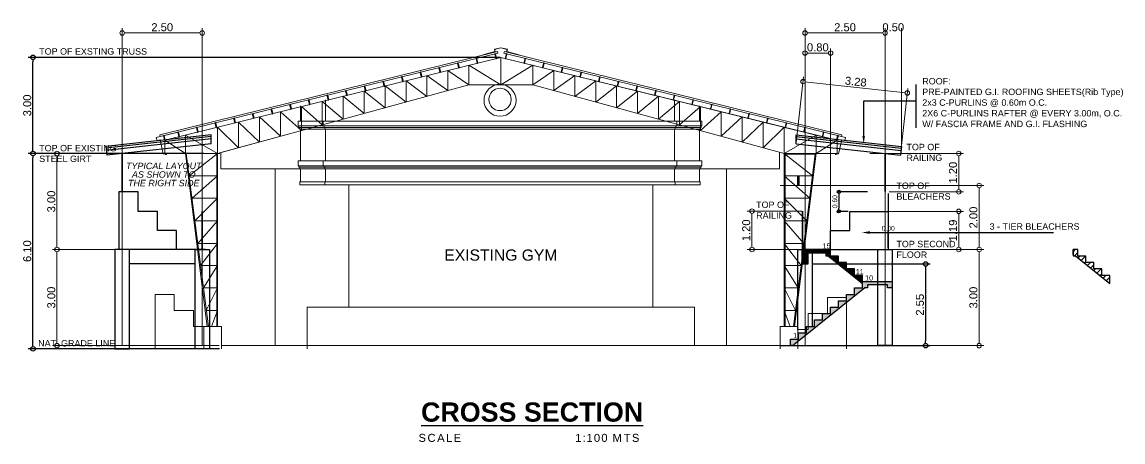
# Model space of a CAD drawing. Header units: inches. Extents: x -1369 to 1198, y -366 to 1398.
# Drawn here: x -614.21 to -579.82, y -108.96 to -95.85 of the extents above; entities that cross this region are included whole.
import ezdxf
from ezdxf import colors
from ezdxf.entities.mleader import LeaderData, LeaderLine
from ezdxf.math import Vec2, Vec3

# ---------------------------------------------------------------- set-up
doc = ezdxf.new("R2010")
doc.units = ezdxf.units.IN
doc.header["$MEASUREMENT"] = 0
doc.layers.add('BLK_BDY', color=11, linetype='Continuous', lineweight=13)
doc.layers.add('dim.', color=10, linetype='Continuous', lineweight=15)
for name, color, linetype in [('BUILDING', 40, 'Continuous'), ('dim', 8, 'Continuous'), ('FLOOR-pattern', 7, 'Continuous'), ('S-DIM', 7, 'Continuous')]:
    doc.layers.add(name, color=color, linetype=linetype)
doc.styles.get("Standard").update_dxf_attribs({"font": 'arial.ttf'})
doc.dimstyles.new('60', dxfattribs={"dimtxt": 0.15, "dimasz": 0.1, "dimexe": 0.05, "dimexo": 0.05, "dimgap": 0.05, "dimtad": 1, "dimzin": 0, "dimdsep": 46, "dimtxsty": 'Standard', "dimblk": 'DOTBLANK', "dimcen": 0.5, "dimclrd": 256, "dimclre": 256, "dimclrt": 7, "dimaunit": 1, "dimadec": 5, "dimazin": 0, "dimtfac": 1, "dimtix": 1, "dimtofl": 0, "dimtmove": 0, "dimatfit": 3, "dimfxl": 0.6, "dimtolj": 1, "dimtzin": 0, "dimarcsym": 0})
doc.dimstyles.get("Standard").update_dxf_attribs({"dimtxt": 0.25, "dimasz": 0.14, "dimexe": 0.145, "dimexo": 0.025, "dimgap": 0.05, "dimtad": 1, "dimzin": 0, "dimdsep": 46, "dimtxsty": 'Standard', "dimblk": 'DOTBLANK', "dimcen": 0.09, "dimclrd": 256, "dimclre": 256, "dimaunit": 1, "dimadec": 5, "dimazin": 0, "dimtfac": 1, "dimtix": 1, "dimtofl": 0, "dimtmove": 0, "dimatfit": 3, "dimfxl": 0, "dimtolj": 1, "dimtzin": 0, "dimlwd": -1, "dimlwe": -1, "dimarcsym": 0})

# ---------------------------------------------------------------- blocks, each defined once
blk = doc.blocks.new('_DotBlank')
at = {"color": 0, "linetype": 'ByBlock', "lineweight": -2}
blk.add_line((-0.5, 0), (-1, 0), dxfattribs=at)
blk.add_circle((0, 0), 0.5, dxfattribs=at)
blk = doc.blocks.new('*D1021')
at = {"layer": 'Defpoints', "color": 0, "transparency": 16777216}
for p in [(-613.864, -99.952), (-608.498, -99.952), (-608.009, -106.052)]:
    blk.add_point(p, dxfattribs=at)
at = {"layer": 'dim', "transparency": 16777216}
for p, q in [((-608.523, -99.952), (-614.009, -99.952)), ((-613.864, -105.912), (-613.864, -100.092)), ((-608.034, -106.052), (-614.009, -106.052))]:
    blk.add_line(p, q, dxfattribs=at)
at = {"layer": 'dim', "transparency": 16777216, "xscale": 0.14, "yscale": 0.14, "zscale": 0.14}
for p, rotation in [((-613.864, -99.952), 90), ((-613.864, -106.052), 270)]:
    blk.add_blockref('_DotBlank', p, dxfattribs=dict(at, rotation=rotation))
at = {"layer": 'dim', "color": 0, "transparency": 16777216, "insert": (-614.042, -103.002), "char_height": 0.25, "attachment_point": 5, "rotation": 90}
blk.add_mtext('\\A1;6.10', dxfattribs=at)
blk = doc.blocks.new('*D1022')
at = {"layer": 'Defpoints', "color": 0, "transparency": 16777216}
for p in [(-613.864, -96.952), (-599.248, -96.952), (-609.748, -99.952)]:
    blk.add_point(p, dxfattribs=at)
at = {"layer": 'dim', "transparency": 16777216}
for p, q in [((-599.273, -96.952), (-614.009, -96.952)), ((-613.864, -99.812), (-613.864, -97.092)), ((-609.773, -99.952), (-614.009, -99.952))]:
    blk.add_line(p, q, dxfattribs=at)
at = {"layer": 'dim', "transparency": 16777216, "xscale": 0.14, "yscale": 0.14, "zscale": 0.14}
for p, rotation in [((-613.864, -96.952), 90), ((-613.864, -99.952), 270)]:
    blk.add_blockref('_DotBlank', p, dxfattribs=dict(at, rotation=rotation))
at = {"layer": 'dim', "color": 0, "transparency": 16777216, "insert": (-614.042, -98.452), "char_height": 0.25, "attachment_point": 5, "rotation": 90}
blk.add_mtext('\\A1;3.00', dxfattribs=at)
blk = doc.blocks.new('*D1023')
at = {"layer": 'Defpoints', "color": 0, "transparency": 16777216}
for p in [(-587.523, -102.952), (-584.31, -102.952), (-590.523, -105.952)]:
    blk.add_point(p, dxfattribs=at)
at = {"layer": 'dim.', "transparency": 16777216}
for p, q in [((-587.498, -102.952), (-584.165, -102.952)), ((-584.31, -105.812), (-584.31, -103.092)), ((-590.498, -105.952), (-584.165, -105.952))]:
    blk.add_line(p, q, dxfattribs=at)
at = {"layer": 'dim.', "transparency": 16777216, "xscale": 0.14, "yscale": 0.14, "zscale": 0.14}
for p, rotation in [((-584.31, -102.952), 90), ((-584.31, -105.952), 270)]:
    blk.add_blockref('_DotBlank', p, dxfattribs=dict(at, rotation=rotation))
at = {"layer": 'dim.', "color": 0, "transparency": 16777216, "insert": (-584.488, -104.452), "char_height": 0.25, "attachment_point": 5, "rotation": 90}
blk.add_mtext('\\A1;3.00', dxfattribs=at)
blk = doc.blocks.new('*D1024')
at = {"layer": 'Defpoints', "color": 0, "transparency": 16777216}
for p in [(-590.55, -100.951), (-584.31, -100.951), (-587.523, -102.952)]:
    blk.add_point(p, dxfattribs=at)
at = {"layer": 'dim.', "transparency": 16777216}
for p, q in [((-590.525, -100.951), (-584.165, -100.951)), ((-584.31, -102.812), (-584.31, -101.091)), ((-587.498, -102.952), (-584.165, -102.952))]:
    blk.add_line(p, q, dxfattribs=at)
at = {"layer": 'dim.', "transparency": 16777216, "xscale": 0.14, "yscale": 0.14, "zscale": 0.14}
for p, rotation in [((-584.31, -100.951), 90), ((-584.31, -102.952), 270)]:
    blk.add_blockref('_DotBlank', p, dxfattribs=dict(at, rotation=rotation))
at = {"layer": 'dim.', "color": 0, "transparency": 16777216, "insert": (-584.488, -101.952), "char_height": 0.25, "attachment_point": 5, "rotation": 90}
blk.add_mtext('\\A1;2.00', dxfattribs=at)
blk = doc.blocks.new('*D1025')
at = {"layer": 'Defpoints', "color": 0, "transparency": 16777216}
for p in [(-587.248, -96.189), (-589.748, -105.952), (-587.248, -105.952)]:
    blk.add_point(p, dxfattribs=at)
at = {"layer": 'dim.', "transparency": 16777216}
for p, q in [((-589.748, -105.927), (-589.748, -96.044)), ((-589.608, -96.189), (-587.388, -96.189)), ((-587.248, -105.927), (-587.248, -96.044))]:
    blk.add_line(p, q, dxfattribs=at)
at = {"layer": 'dim.', "transparency": 16777216, "xscale": 0.14, "yscale": 0.14, "zscale": 0.14, "rotation": 180}
blk.add_blockref('_DotBlank', (-589.748, -96.189), dxfattribs=at)
at = {"layer": 'dim.', "transparency": 16777216, "xscale": 0.14, "yscale": 0.14, "zscale": 0.14}
blk.add_blockref('_DotBlank', (-587.248, -96.189), dxfattribs=at)
at = {"layer": 'dim.', "color": 0, "transparency": 16777216, "insert": (-588.498, -96.012), "char_height": 0.25, "attachment_point": 5}
blk.add_mtext('\\A1;2.50', dxfattribs=at)
blk = doc.blocks.new('*D1026')
at = {"layer": 'Defpoints', "color": 0, "transparency": 16777216}
for p in [(-588.948, -96.817), (-588.948, -102.36), (-589.748, -102.952)]:
    blk.add_point(p, dxfattribs=at)
at = {"layer": 'dim.', "transparency": 16777216}
for p, q in [((-589.748, -102.927), (-589.748, -96.672)), ((-589.608, -96.817), (-589.088, -96.817)), ((-588.948, -102.335), (-588.948, -96.672))]:
    blk.add_line(p, q, dxfattribs=at)
at = {"layer": 'dim.', "transparency": 16777216, "xscale": 0.14, "yscale": 0.14, "zscale": 0.14, "rotation": 180}
blk.add_blockref('_DotBlank', (-589.748, -96.817), dxfattribs=at)
at = {"layer": 'dim.', "transparency": 16777216, "xscale": 0.14, "yscale": 0.14, "zscale": 0.14}
blk.add_blockref('_DotBlank', (-588.948, -96.817), dxfattribs=at)
at = {"layer": 'dim.', "color": 0, "transparency": 16777216, "insert": (-589.348, -96.639), "char_height": 0.25, "attachment_point": 5}
blk.add_mtext('\\A1;0.80', dxfattribs=at)
blk = doc.blocks.new('*D1027')
at = {"layer": 'Defpoints', "color": 0, "transparency": 16777216}
for p in [(-587.748, -99.952), (-584.947, -99.952), (-587.148, -101.15)]:
    blk.add_point(p, dxfattribs=at)
at = {"layer": 'dim.', "transparency": 16777216}
for p, q in [((-587.723, -99.952), (-584.802, -99.952)), ((-584.947, -101.01), (-584.947, -100.092)), ((-587.123, -101.15), (-584.802, -101.15))]:
    blk.add_line(p, q, dxfattribs=at)
at = {"layer": 'dim.', "transparency": 16777216, "xscale": 0.14, "yscale": 0.14, "zscale": 0.14}
for p, rotation in [((-584.947, -99.952), 90), ((-584.947, -101.15), 270)]:
    blk.add_blockref('_DotBlank', p, dxfattribs=dict(at, rotation=rotation))
at = {"layer": 'dim.', "color": 0, "transparency": 16777216, "insert": (-585.125, -100.551), "char_height": 0.25, "attachment_point": 5, "rotation": 90}
blk.add_mtext('\\A1;1.20', dxfattribs=at)
blk = doc.blocks.new('*D1031')
at = {"layer": 'Defpoints', "color": 0, "transparency": 16777216}
for p in [(-587.148, -101.76), (-587.148, -102.952), (-584.947, -102.952)]:
    blk.add_point(p, dxfattribs=at)
at = {"layer": 'dim.', "transparency": 16777216}
for p, q in [((-587.123, -101.76), (-584.802, -101.76)), ((-584.947, -101.9), (-584.947, -102.812)), ((-587.123, -102.952), (-584.802, -102.952))]:
    blk.add_line(p, q, dxfattribs=at)
at = {"layer": 'dim.', "transparency": 16777216, "xscale": 0.14, "yscale": 0.14, "zscale": 0.14}
for p, rotation in [((-584.947, -101.76), 90), ((-584.947, -102.952), 270)]:
    blk.add_blockref('_DotBlank', p, dxfattribs=dict(at, rotation=rotation))
at = {"layer": 'dim.', "color": 0, "transparency": 16777216, "insert": (-585.125, -102.356), "char_height": 0.25, "attachment_point": 5, "rotation": 90}
blk.add_mtext('\\A1;1.19', dxfattribs=at)
blk = doc.blocks.new('*D1032')
at = {"layer": 'Defpoints', "color": 0, "transparency": 16777216}
for p in [(-586.553, -98.066), (-590.023, -99.647), (-586.766, -100.005)]:
    blk.add_point(p, dxfattribs=at)
at = {"layer": 'dim.', "transparency": 16777216}
for p, q in [((-590.021, -99.622), (-589.794, -97.564)), ((-589.671, -97.723), (-586.692, -98.051)), ((-586.763, -99.981), (-586.537, -97.922))]:
    blk.add_line(p, q, dxfattribs=at)
at = {"layer": 'dim.', "transparency": 16777216, "xscale": 0.14, "yscale": 0.14, "zscale": 0.14}
for p, rotation in [((-589.81, -97.708), 173.7227015104041), ((-586.553, -98.066), 353.7227015104041)]:
    blk.add_blockref('_DotBlank', p, dxfattribs=dict(at, rotation=rotation))
at = {"layer": 'dim.', "color": 0, "transparency": 16777216, "insert": (-588.162, -97.71), "char_height": 0.25, "attachment_point": 5, "rotation": 353.7227}
blk.add_mtext('\\A1;3.28', dxfattribs=at)
blk = doc.blocks.new('*D1028')
at = {"layer": 'Defpoints', "color": 0, "transparency": 16777216}
for p in [(-613.114, -102.952), (-611.027, -102.952), (-608.027, -105.952)]:
    blk.add_point(p, dxfattribs=at)
at = {"layer": 'dim.', "transparency": 16777216}
for p, q in [((-611.052, -102.952), (-613.259, -102.952)), ((-613.114, -105.812), (-613.114, -103.092)), ((-608.052, -105.952), (-613.259, -105.952))]:
    blk.add_line(p, q, dxfattribs=at)
at = {"layer": 'dim.', "transparency": 16777216, "xscale": 0.14, "yscale": 0.14, "zscale": 0.14}
for p, rotation in [((-613.114, -102.952), 90), ((-613.114, -105.952), 270)]:
    blk.add_blockref('_DotBlank', p, dxfattribs=dict(at, rotation=rotation))
at = {"layer": 'dim.', "color": 0, "transparency": 16777216, "insert": (-613.291, -104.452), "char_height": 0.25, "attachment_point": 5, "rotation": 90}
blk.add_mtext('\\A1;3.00', dxfattribs=at)
blk = doc.blocks.new('*D1029')
at = {"layer": 'Defpoints', "color": 0, "transparency": 16777216}
for p in [(-613.114, -99.952), (-608, -99.952), (-611.027, -102.952)]:
    blk.add_point(p, dxfattribs=at)
at = {"layer": 'dim.', "transparency": 16777216}
for p, q in [((-608.025, -99.952), (-613.259, -99.952)), ((-613.114, -102.812), (-613.114, -100.092)), ((-611.052, -102.952), (-613.259, -102.952))]:
    blk.add_line(p, q, dxfattribs=at)
at = {"layer": 'dim.', "transparency": 16777216, "xscale": 0.14, "yscale": 0.14, "zscale": 0.14}
for p, rotation in [((-613.114, -99.952), 90), ((-613.114, -102.952), 270)]:
    blk.add_blockref('_DotBlank', p, dxfattribs=dict(at, rotation=rotation))
at = {"layer": 'dim.', "color": 0, "transparency": 16777216, "insert": (-613.291, -101.452), "char_height": 0.25, "attachment_point": 5, "rotation": 90}
blk.add_mtext('\\A1;3.00', dxfattribs=at)
blk = doc.blocks.new('*D1030')
at = {"layer": 'Defpoints', "color": 0, "transparency": 16777216}
for p in [(-611.077, -96.189), (-611.077, -105.952), (-608.577, -105.952)]:
    blk.add_point(p, dxfattribs=at)
at = {"layer": 'dim.', "transparency": 16777216}
for p, q in [((-611.077, -105.927), (-611.077, -96.044)), ((-608.717, -96.189), (-610.937, -96.189)), ((-608.577, -105.927), (-608.577, -96.044))]:
    blk.add_line(p, q, dxfattribs=at)
at = {"layer": 'dim.', "transparency": 16777216, "xscale": 0.14, "yscale": 0.14, "zscale": 0.14, "rotation": 180}
blk.add_blockref('_DotBlank', (-611.077, -96.189), dxfattribs=at)
at = {"layer": 'dim.', "transparency": 16777216, "xscale": 0.14, "yscale": 0.14, "zscale": 0.14}
blk.add_blockref('_DotBlank', (-608.577, -96.189), dxfattribs=at)
at = {"layer": 'dim.', "color": 0, "transparency": 16777216, "insert": (-609.827, -96.012), "char_height": 0.25, "attachment_point": 5}
blk.add_mtext('\\A1;2.50', dxfattribs=at)
blk = doc.blocks.new('SP')
at = {"color": 8, "true_color": 0x808080}
for p, q in [((-0.00625, 0.15), (-0.00625, 0.146875)), ((0.00625, 0.15), (-0.00625, 0.15)), ((-0.00625, 0.146875), (0.003125, 0.146875)), ((0.003125, 0.003125), (-0.00625, 0.003125)), ((-0.00625, 0.003125), (-0.00625, 0)), ((-0.00625, 0), (0.00625, 0)), ((0.003125, 0.146875), (0.003125, 0.1375)), ((0.003125, 0.1375), (0.00625, 0.1375)), ((0.003125, 0.0125), (0.003125, 0.003125)), ((0.003125, 0.0125), (0.00625, 0.0125)), ((0.00625, 0.1375), (0.00625, 0.15)), ((0.00625, 0), (0.00625, 0.0125))]:
    blk.add_line(p, q, dxfattribs=at)
blk.add_lwpolyline([(0.003125, 0.146875), (0.003125, 0.003125), (0, 0.003125), (0, 0.146875), (0.003125, 0.146875)], dxfattribs=at)
blk = doc.blocks.new('EXISTING ELEV')
at = {"color": 8, "lineweight": 9, "true_color": 0x808080}
for p, q in [((103.969, -281.376), (103.969, -281.426)), ((103.969, -281.426), (116.483, -281.426)), ((104.755, -281.376), (104.755, -281.426)), ((115.698, -281.376), (115.698, -281.426)), ((116.483, -281.376), (116.483, -281.426)), ((116.483, -281.826), (103.969, -281.826)), ((116.483, -281.926), (103.969, -281.926)), ((101.528, -286.344), (100.978, -286.344)), ((100.978, -287.044), (100.978, -286.344)), ((101.528, -287.044), (101.528, -286.344)), ((118.978, -286.344), (119.528, -286.344)), ((118.978, -287.044), (118.978, -286.344)), ((119.528, -287.044), (119.528, -286.344)), ((101.528, -286.944), (118.978, -286.944))]:
    blk.add_line(p, q, dxfattribs=at)
for points in [[(110.144, -277.765), (99.603, -280.362), (99.615, -280.411), (110.156, -277.814), (110.144, -277.765)], [(109.687, -277.859), (109.881, -277.811), (110.07, -277.764), (110.052, -277.691), (110.253, -277.642), (110.455, -277.691), (110.437, -277.764), (110.625, -277.811), (110.82, -277.859), (110.818, -277.865), (110.624, -277.817), (110.43, -277.769), (110.448, -277.696), (110.253, -277.648), (110.059, -277.696), (110.077, -277.769), (109.883, -277.817), (109.689, -277.865), (109.687, -277.859)], [(110.362, -277.765), (120.903, -280.362), (120.891, -280.411), (110.35, -277.814), (110.362, -277.765)], [(99.753, -280.531), (110.253, -277.944)], [(109.253, -278.803), (101.403, -280.944), (99.753, -280.944), (99.753, -280.531), (110.253, -277.944)], [(109.253, -278.191), (109.253, -278.803), (108.599, -278.352), (108.599, -278.982), (107.945, -278.513), (107.945, -279.16), (107.291, -278.674), (107.291, -279.338), (106.637, -278.835), (106.637, -279.517), (105.983, -278.996), (105.983, -279.695), (105.329, -279.157), (105.329, -279.873), (104.675, -279.319), (104.675, -280.052), (104.021, -279.48), (104.021, -280.23), (103.367, -279.641), (103.367, -280.409), (102.713, -279.802), (102.713, -280.587), (102.059, -279.963), (102.059, -280.765), (101.403, -280.125), (101.403, -280.944), (100.403, -280.371), (100.403, -280.944), (99.753, -280.531)], [(109.253, -278.803), (109.253, -278.191)], [(110.253, -278.803), (109.253, -278.191)], [(120.603, -280.494), (110.253, -277.944)], [(111.253, -278.803), (119.103, -280.944), (120.753, -280.944), (120.753, -280.531), (110.253, -277.944)], [(110.253, -278.803), (110.253, -277.944)], [(110.253, -278.803), (111.253, -278.191), (111.253, -278.803), (111.907, -278.352), (111.907, -278.982), (112.561, -278.513), (112.561, -279.16), (113.215, -278.674), (113.215, -279.338), (113.869, -278.835), (113.869, -279.517), (114.523, -278.996), (114.523, -279.695), (115.177, -279.157), (115.177, -279.873), (115.831, -279.319), (115.831, -280.052), (116.485, -279.48), (116.485, -280.23), (117.139, -279.641), (117.139, -280.409), (117.793, -279.802), (117.793, -280.587), (118.447, -279.963), (118.447, -280.765), (119.103, -280.125), (119.103, -280.944), (120.103, -280.371), (120.103, -280.944), (120.753, -280.531)], [(107.945, -278.513), (107.945, -279.16)], [(108.599, -278.352), (108.599, -278.982)], [(106.637, -278.835), (106.637, -279.517)], [(107.291, -278.674), (107.291, -279.338)], [(109.253, -278.803), (111.253, -278.803)], [(105.329, -279.157), (105.329, -279.873)], [(105.983, -278.996), (105.983, -279.695)], [(103.994, -279.939), (103.994, -279.461)], [(104.021, -279.48), (104.021, -280.23)], [(104.675, -279.319), (104.675, -280.052)], [(104.78, -279.934), (104.78, -279.268)], [(115.673, -279.934), (115.673, -279.268)], [(116.458, -279.939), (116.458, -279.461)], [(102.713, -279.802), (102.713, -280.587)], [(103.367, -279.641), (103.367, -280.409)], [(115.673, -279.934), (115.673, -279.722)], [(103.969, -281.426), (101.501, -281.426), (101.501, -280.918), (103.994, -280.238)], [(102.059, -279.963), (102.059, -280.765)], [(103.919, -279.934), (116.531, -279.934)], [(103.919, -279.934), (103.919, -280.084), (103.944, -280.084), (103.944, -280.134), (103.969, -280.134)], [(103.944, -280.084), (116.531, -280.084)], [(103.969, -280.134), (116.508, -280.134)], [(103.969, -280.134), (103.969, -280.184)], [(103.969, -280.184), (116.458, -280.186)], [(103.994, -281.176), (103.994, -280.189)], [(104.705, -279.934), (104.705, -280.084), (104.73, -280.084), (104.73, -280.134), (104.755, -280.134)], [(104.755, -280.134), (104.755, -280.184)], [(104.78, -280.184), (104.78, -281.176)], [(115.673, -280.184), (115.673, -281.176)], [(115.748, -279.934), (115.748, -280.084), (115.723, -280.084), (115.723, -280.134), (115.698, -280.134)], [(115.698, -280.134), (115.698, -280.184)], [(116.458, -281.176), (116.458, -280.189)], [(116.533, -279.934), (116.533, -280.084), (116.508, -280.084), (116.508, -280.134), (116.483, -280.134)], [(116.483, -280.134), (116.483, -280.184)], [(100.168, -280.275), (99.488, -280.442), (99.512, -280.539), (99.609, -280.514), (99.704, -280.954), (99.779, -280.954), (99.779, -280.979), (99.804, -280.979), (99.804, -280.954)], [(120.339, -280.275), (121.018, -280.442), (120.995, -280.539), (120.898, -280.514), (120.803, -280.954), (120.728, -280.954), (120.728, -280.979), (120.703, -280.979), (120.703, -280.954)], [(101.078, -286.344), (100.403, -280.944), (101.403, -280.944), (101.403, -286.344)], [(101.116, -286.344), (100.428, -280.944)], [(101.403, -280.944), (100.517, -281.644), (101.403, -281.644), (100.607, -282.344), (101.403, -282.344), (100.696, -283.044), (101.403, -283.044), (100.786, -283.757), (101.403, -283.757), (100.874, -284.444), (101.403, -284.444), (100.963, -285.144), (101.403, -285.144), (101.052, -285.844), (101.403, -285.844), (101.216, -286.344)], [(101.378, -280.944), (101.378, -286.344)], [(116.483, -281.426), (118.951, -281.426), (118.951, -280.903), (118.951, -280.903)], [(119.428, -286.344), (120.103, -280.944), (119.103, -280.944), (119.103, -286.344)], [(119.103, -280.944), (119.989, -281.644), (119.103, -281.644), (119.9, -282.344), (119.103, -282.344), (119.811, -283.044), (119.103, -283.044), (119.72, -283.757), (119.103, -283.757), (119.633, -284.444), (119.103, -284.444), (119.544, -285.144), (119.103, -285.144), (119.455, -285.844), (119.103, -285.844), (119.291, -286.344)], [(103.919, -281.176), (116.531, -281.176)], [(103.919, -281.176), (103.919, -281.326), (103.944, -281.326), (103.944, -281.376), (103.969, -281.376)], [(104.705, -281.176), (104.705, -281.326), (104.73, -281.326), (104.73, -281.376), (104.755, -281.376)], [(115.748, -281.176), (115.748, -281.326), (115.723, -281.326), (115.723, -281.376), (115.698, -281.376)], [(116.533, -281.176), (116.533, -281.326), (116.508, -281.326), (116.508, -281.376), (116.483, -281.376)], [(119.391, -286.344), (120.075, -280.969), (119.128, -280.969), (119.128, -286.344)], [(103.944, -281.326), (116.531, -281.326)], [(103.969, -281.376), (116.483, -281.376)], [(103.994, -281.426), (103.994, -281.826)], [(104.78, -281.426), (104.78, -281.826)], [(115.673, -281.426), (115.673, -281.826)], [(116.458, -281.426), (116.458, -281.826)], [(103.969, -281.826), (103.969, -281.926)], [(103.969, -281.926), (103.969, -281.926)], [(104.755, -281.826), (104.755, -281.926)], [(104.755, -281.926), (104.755, -281.926)], [(108.076, -281.926), (108.376, -281.926)], [(115.698, -281.826), (115.698, -281.926)], [(115.698, -281.926), (115.698, -281.926)], [(116.483, -281.826), (116.483, -281.926)], [(116.483, -281.926), (116.483, -281.926)], [(100.978, -286.344), (100.653, -286.344), (100.653, -285.844), (100.053, -285.844), (100.053, -285.344), (99.453, -285.344), (99.453, -287.044)], [(116.303, -286.944), (116.303, -285.744), (104.203, -285.744), (104.203, -287.044)], [(119.528, -286.444), (119.853, -286.444), (119.853, -285.944), (120.453, -285.944), (120.453, -285.444), (121.053, -285.444), (121.053, -287.044)]]:
    blk.add_lwpolyline(points, dxfattribs=at)
for centre, radius in [((110.226, -279.284), 0.5), ((110.226, -279.256), 0.35)]:
    blk.add_circle(centre, radius, dxfattribs=at)
for p, rotation in [((110.108, -277.98), 13.84069444444445), ((108.943, -278.267), 13.84069444444445), ((109.525, -278.124), 13.84069444444445), ((107.195, -278.698), 13.84069444444445), ((107.777, -278.554), 13.84069444444445), ((108.36, -278.411), 13.84069444444445), ((106.03, -278.985), 13.84069444444445), ((106.612, -278.841), 13.84069444444445), ((104.865, -279.272), 13.84069444444445), ((105.447, -279.128), 13.84069444444445), ((103.117, -279.703), 13.84069444444445), ((103.699, -279.559), 13.84069444444445), ((104.282, -279.416), 13.84069444444445), ((101.952, -279.99), 13.84069444444445), ((102.534, -279.846), 13.84069444444445), ((100.204, -280.42), 13.84069444444445), ((100.786, -280.277), 13.84069444444445), ((101.369, -280.133), 13.84069444444445), ((120.747, -280.53), 346.1593055555692)]:
    blk.add_blockref('SP', p, dxfattribs=dict(at, rotation=rotation))
at = {"color": 8, "lineweight": 9, "true_color": 0x808080, "xscale": -1}
for p, rotation in [((110.399, -277.98), 346.1593055555556), ((110.982, -278.124), 346.1593055555556), ((111.564, -278.267), 346.1593055555556), ((112.147, -278.411), 346.1593055555556), ((112.729, -278.554), 346.1593055555556), ((113.312, -278.698), 346.1593055555556), ((113.895, -278.841), 346.1593055555556), ((114.477, -278.985), 346.1593055555556), ((115.06, -279.128), 346.1593055555556), ((115.642, -279.272), 346.1593055555556), ((116.225, -279.416), 346.1593055555556), ((116.807, -279.559), 346.1593055555556), ((117.39, -279.703), 346.1593055555556), ((117.973, -279.846), 346.1593055555556), ((118.555, -279.99), 346.1593055555556), ((119.138, -280.133), 346.1593055555556), ((119.72, -280.277), 346.1593055555556), ((120.303, -280.42), 346.1593055555556), ((99.759, -280.53), 13.84069444443078)]:
    blk.add_blockref('SP', p, dxfattribs=dict(at, rotation=rotation))
blk = doc.blocks.new('*D1033')
at = {"layer": 'Defpoints', "color": 0, "transparency": 16777216}
for p in [(-589.823, -101.752), (-591.406, -102.952), (-589.848, -102.952)]:
    blk.add_point(p, dxfattribs=at)
at = {"layer": 'dim.', "transparency": 16777216}
for p, q in [((-589.848, -101.752), (-591.551, -101.752)), ((-591.406, -101.892), (-591.406, -102.812)), ((-589.873, -102.952), (-591.551, -102.952))]:
    blk.add_line(p, q, dxfattribs=at)
at = {"layer": 'dim.', "transparency": 16777216, "xscale": 0.14, "yscale": 0.14, "zscale": 0.14}
for p, rotation in [((-591.406, -101.752), 90), ((-591.406, -102.952), 270)]:
    blk.add_blockref('_DotBlank', p, dxfattribs=dict(at, rotation=rotation))
at = {"layer": 'dim.', "color": 0, "transparency": 16777216, "insert": (-591.584, -102.352), "char_height": 0.25, "attachment_point": 5, "rotation": 90}
blk.add_mtext('\\A1;1.20', dxfattribs=at)
blk = doc.blocks.new('*D1034')
at = {"layer": 'Defpoints', "color": 0, "transparency": 16777216}
for p in [(-587.148, -101.15), (-587.148, -102.419), (-587.148, -102.952)]:
    blk.add_point(p, dxfattribs=at)
at = {"layer": 'dim.', "lineweight": -2, "transparency": 16777216}
for p, q in [((-587.148, -101.2), (-587.148, -102.469)), ((-587.148, -102.902), (-587.148, -102.369))]:
    blk.add_line(p, q, dxfattribs=at)
at = {"layer": 'dim.', "color": 7, "transparency": 16777216, "insert": (-587.148, -102.292), "char_height": 0.15, "attachment_point": 5}
blk.add_mtext('\\A1;0.00', dxfattribs=at)
blk = doc.blocks.new('*D1035')
at = {"layer": 'Defpoints', "color": 0, "transparency": 16777216}
for p in [(-587.748, -101.15), (-588.689, -101.76), (-588.348, -101.76)]:
    blk.add_point(p, dxfattribs=at)
at = {"layer": 'dim.', "lineweight": -2, "transparency": 16777216}
for p, q in [((-587.798, -101.15), (-588.739, -101.15)), ((-588.689, -101.25), (-588.689, -101.66)), ((-588.398, -101.76), (-588.739, -101.76))]:
    blk.add_line(p, q, dxfattribs=at)
at = {"layer": 'dim.', "lineweight": -2, "transparency": 16777216, "xscale": 0.1, "yscale": 0.1, "zscale": 0.1}
for p, rotation in [((-588.689, -101.15), 90), ((-588.689, -101.76), 270)]:
    blk.add_blockref('_DotBlank', p, dxfattribs=dict(at, rotation=rotation))
at = {"layer": 'dim.', "color": 7, "transparency": 16777216, "insert": (-588.815, -101.455), "char_height": 0.15, "attachment_point": 5, "rotation": 90}
blk.add_mtext('\\A1;0.60', dxfattribs=at)
blk = doc.blocks.new('*D1036')
at = {"layer": 'Defpoints', "color": 0, "transparency": 16777216}
for p in [(-586.736, -96.189), (-587.248, -99.676), (-586.736, -99.732)]:
    blk.add_point(p, dxfattribs=at)
at = {"layer": 'dim.', "transparency": 16777216}
for p, q in [((-587.248, -99.651), (-587.248, -96.044)), ((-586.736, -99.707), (-586.736, -96.044))]:
    blk.add_line(p, q, dxfattribs=at)
at = {"layer": 'dim.', "color": 0, "transparency": 16777216, "insert": (-586.992, -96.012), "char_height": 0.25, "attachment_point": 5}
blk.add_mtext('\\A1;0.50', dxfattribs=at)
blk = doc.blocks.new('*D1037')
at = {"layer": 'Defpoints', "color": 0, "transparency": 16777216}
for p in [(-587.473, -103.402), (-587.473, -105.952), (-585.98, -105.952)]:
    blk.add_point(p, dxfattribs=at)
at = {"layer": 'S-DIM', "transparency": 16777216}
for p, q in [((-587.448, -103.402), (-585.835, -103.402)), ((-585.98, -103.542), (-585.98, -105.812)), ((-587.448, -105.952), (-585.835, -105.952))]:
    blk.add_line(p, q, dxfattribs=at)
at = {"layer": 'S-DIM', "transparency": 16777216, "xscale": 0.14, "yscale": 0.14, "zscale": 0.14}
for p, rotation in [((-585.98, -103.402), 90), ((-585.98, -105.952), 270)]:
    blk.add_blockref('_DotBlank', p, dxfattribs=dict(at, rotation=rotation))
at = {"layer": 'S-DIM', "color": 0, "transparency": 16777216, "insert": (-586.158, -104.677), "char_height": 0.25, "attachment_point": 5, "rotation": 90}
blk.add_mtext('\\A1;2.55', dxfattribs=at)

msp = doc.modelspace()

# ---------------------------------------------------------------- hatches: boundary and pattern name
at = {"layer": 'dim.'}
h = msp.add_hatch(color=1, dxfattribs=at)
h.dxf.hatch_style = 1
h.paths.add_polyline_path([(-589.9815, -100.6524), (-589.9289, -100.6524), (-589.9289, -100.9509), (-589.9815, -100.9509)])
at = {"layer": 'FLOOR-pattern', "lineweight": 5, "true_color": 0x808080, "transparency": 33554687}
h = msp.add_hatch(dxfattribs=at)
h.set_pattern_fill('ANSI31', color=8, scale=0.1)
h.set_pattern_definition([(45, (-709.501624, 180.991939), (-0.00883883476, 0.00883883476), [])])
h.paths.add_polyline_path([(-589.8482, -102.9524), (-589.8482, -103.4024), (-589.6482, -103.4024), (-589.6482, -103.0524), (-589.0982, -103.0524), (-589.0982, -103.1524), (-589.0275, -103.1524), (-587.9482, -104.0158), (-587.9482, -103.7596), (-588.1982, -103.7596), (-588.1982, -103.5596), (-588.4482, -103.5596), (-588.4482, -103.3596), (-588.6982, -103.3596), (-588.6982, -103.1596), (-588.9482, -103.1596), (-588.9482, -102.9524)])
at = {"layer": 'FLOOR-pattern', "true_color": 0xffffff, "transparency": 33554687}
h = msp.add_hatch(dxfattribs=at)
h.set_pattern_fill('ANSI31')
h.set_pattern_definition([(45, (92.63331, 0), (-0.088388348, 0.088388348), [])])
h.paths.add_polyline_path([(-581.2248, -102.9524), (-581.3748, -102.9524), (-581.3748, -103.1024), (-581.3748, -103.1524), (-581.304, -103.1524), (-580.2248, -104.0158), (-580.2248, -103.7596), (-580.4748, -103.7596), (-580.4748, -103.5596), (-580.7248, -103.5596), (-580.7248, -103.3596), (-580.9748, -103.3596), (-580.9748, -103.1596), (-581.2248, -103.1596)])
at = {"layer": 'FLOOR-pattern', "lineweight": 5, "true_color": 0x808080, "transparency": 33554687}
h = msp.add_hatch(color=8, dxfattribs=at)
h.dxf.hatch_style = 1
h.paths.add_polyline_path([(-590.1982, -105.9524), (-590.1982, -105.7524), (-589.9482, -105.7524), (-589.9482, -105.5524), (-589.6982, -105.5524), (-589.6982, -105.3524), (-589.4482, -105.3524), (-589.4482, -105.1524), (-589.1982, -105.1524), (-589.1982, -104.9524), (-588.9482, -104.9524), (-588.9482, -104.7524), (-588.6982, -104.7524), (-588.6982, -104.5524), (-588.4482, -104.5524), (-588.4482, -104.3524), (-588.1982, -104.3524), (-588.1982, -104.1524), (-587.9482, -104.1524), (-587.9482, -103.9524), (-587.0232, -103.9524), (-587.0232, -104.1524), (-587.1732, -104.1524), (-587.1732, -104.0524), (-587.7982, -104.0524), (-587.7982, -104.1524), (-587.8781, -104.1524), (-590.0982, -105.9285), (-590.0982, -105.9524)])

# ---------------------------------------------------------------- linework, layer by layer
at = {"color": 1, "true_color": 0xff0a0a}
msp.add_line((-588.9482, -102.9524), (-587.4732, -102.9524), dxfattribs=at)
at = {"color": 8, "true_color": 0x808080}
msp.add_lwpolyline([(-586.2822, -97.8034), (-586.2822, -99.1524)], dxfattribs=at)
for points in [[(-608.3021, -99.3705), (-611.5891, -99.732)], [(-608.3021, -99.6471), (-608.3021, -99.3705)], [(-590.0232, -99.3705), (-586.7362, -99.732)], [(-590.0232, -99.6471), (-590.0232, -99.3705)], [(-608.3021, -99.4208), (-611.5837, -99.7817)], [(-608.3021, -99.4962), (-611.5755, -99.8563)], [(-608.3021, -99.6471), (-611.5591, -100.0054)], [(-590.0232, -99.4208), (-586.7416, -99.7817)], [(-590.0232, -99.4962), (-586.7498, -99.8563)], [(-590.0232, -99.6471), (-586.7662, -100.0054)], [(-611.5891, -99.732), (-611.5591, -100.0054)], [(-586.7362, -99.732), (-586.7662, -100.0054)], [(-609.3771, -102.9596), (-609.3771, -102.3596), (-609.9771, -102.3596), (-609.9771, -101.7596), (-610.5771, -101.7596), (-610.5771, -101.1496), (-611.1771, -101.1496), (-611.1771, -102.9524)], [(-588.9482, -102.9596), (-588.9482, -102.3596), (-588.3482, -102.3596), (-588.3482, -101.7596), (-587.7482, -101.7596), (-587.7482, -101.7596), (-587.1482, -101.7596), (-587.1482, -102.9524)], [(-608.4771, -102.9524), (-610.8521, -102.9524)], [(-608.4771, -102.9524), (-608.4771, -102.9596)], [(-608.8021, -103.4024), (-610.8521, -103.4024)], [(-590.1982, -105.9524), (-590.1982, -105.7524), (-589.9482, -105.7524), (-589.9482, -105.5524), (-589.6982, -105.5524), (-589.6982, -105.3524), (-589.4482, -105.3524), (-589.4482, -105.1524), (-589.1982, -105.1524), (-589.1982, -104.9524), (-588.9482, -104.9524), (-588.9482, -104.7524), (-588.6982, -104.7524), (-588.6982, -104.5524), (-588.4482, -104.5524), (-588.4482, -104.3524), (-588.1982, -104.3524), (-588.1982, -104.1524), (-587.9482, -104.1524), (-587.9482, -103.9524), (-587.0232, -103.9524), (-587.0232, -104.1524), (-587.1732, -104.1524), (-587.1732, -104.0524), (-587.7982, -104.0524), (-587.7982, -104.1524), (-587.8781, -104.1524), (-590.0982, -105.9285), (-590.0982, -105.9524), (-590.1982, -105.9524)], [(-590.5232, -105.9524), (-586.8736, -105.9524)]]:
    msp.add_lwpolyline(points)
at = {"const_width": 0.05}
for points in [[(-611.0771, -101.1496), (-611.0771, -99.9524)], [(-587.2482, -101.1496), (-587.2482, -99.9524)], [(-608.5771, -102.9596), (-608.5771, -101.7596)], [(-589.8232, -102.9524), (-589.8232, -101.7524)]]:
    msp.add_lwpolyline(points, dxfattribs=at)
at = {"color": 8, "lineweight": 9, "true_color": 0x808080}
for points in [[(-606.2982, -100.4338), (-606.2982, -105.9524)], [(-592.1982, -100.4338), (-592.1982, -105.9524)], [(-603.9982, -100.9338), (-603.9982, -104.7524)], [(-594.4982, -100.9338), (-594.4982, -104.7524)]]:
    msp.add_lwpolyline(points, dxfattribs=at)
for points in [[(-610.8521, -102.9524), (-611.3021, -102.9524), (-611.3021, -106.0524), (-610.8521, -106.0524)], [(-608.8021, -102.9524), (-608.3521, -102.9524), (-608.3521, -106.0524), (-608.8021, -106.0524)], [(-589.8482, -102.9524), (-589.8482, -103.4024), (-589.6482, -103.4024), (-589.6482, -103.0524), (-589.0982, -103.0524), (-589.0982, -103.1524), (-589.0275, -103.1524), (-587.9482, -104.0158), (-587.9482, -103.7596), (-588.1982, -103.7596), (-588.1982, -103.5596), (-588.4482, -103.5596), (-588.4482, -103.3596), (-588.6982, -103.3596), (-588.6982, -103.1596), (-588.9482, -103.1596), (-588.9482, -102.9524)], [(-587.4732, -102.9524), (-587.0232, -102.9524), (-587.0232, -105.9524), (-587.4732, -105.9524)], [(-581.3748, -102.9524), (-581.3748, -102.9524), (-581.3748, -102.9524), (-581.3748, -103.1024), (-581.3748, -102.9524), (-581.3748, -103.1524), (-581.304, -103.1524), (-580.2248, -104.0158), (-580.2248, -103.7596), (-580.4748, -103.7596), (-580.4748, -103.5596), (-580.7248, -103.5596), (-580.7248, -103.3596), (-580.9748, -103.3596), (-580.9748, -103.1596), (-581.2248, -103.1596), (-581.2248, -102.9524)]]:
    msp.add_lwpolyline(points, close=True)
at = {"color": 1, "true_color": 0xff0a0a}
for points in [[(-589.9732, -105.4524), (-589.9732, -105.4524), (-589.9732, -102.9524), (-589.8482, -102.9524)], [(-589.5232, -103.0524), (-589.5232, -105.3524)], [(-589.5232, -103.4024), (-587.4732, -103.4024)]]:
    msp.add_lwpolyline(points, dxfattribs=at)
at = {"layer": 'BLK_BDY'}
msp.add_lwpolyline([(-589.9815, -100.6524), (-589.9289, -100.6524), (-589.9289, -100.9509), (-589.9815, -100.9509)], close=True, dxfattribs=at)
at = {"layer": 'BUILDING'}
msp.add_line((-589.0982, -103.0524), (-589.0982, -102.9524), dxfattribs=at)

# ---------------------------------------------------------------- block references
msp.add_blockref('EXISTING ELEV', (-709.5016, 180.9919))

# ---------------------------------------------------------------- texts
at = {"attachment_point": 1}
for s, insert, char_height, width in [('TOP OF EXSTING TRUSS', (-613.6694, -96.6666), 0.2, 5.901458), ('ROOF:\\PPRE-PAINTED G.I. ROOFING SHEETS(Rib Type)\\P2x3 C-PURLINS @ 0.60m O.C.\\P2X6 C-PURLINS RAFTER @ EVERY 3.00m, O.C.\\PW/ FASCIA FRAME AND G.I. FLASHING', (-586.0858, -97.5959), 0.2, 6.789289), ('TOP OF EXISTING \\PSTEEL GIRT', (-613.6694, -99.6851), 0.2, 5.901458), ('TOP OF\\PRAILING', (-586.5799, -99.6513), 0.2, 5.901458), ('TOP OF\\PBLEACHERS', (-586.8934, -100.8596), 0.2, 5.901458), ('TOP OF\\PRAILING', (-591.2752, -101.454), 0.2, 5.901458), ('3 - TIER BLEACHERS', (-583.9821, -102.1315), 0.2, 6.789289), ('TOP SECOND \\PFLOOR', (-586.8934, -102.6796), 0.2, 5.901458), ('NAT. GRADE LINE', (-613.7012, -105.7797), 0.2, 5.901458), ('{\\T1.2;SCALE}', (-601.8201, -108.7078), 0.25, 2.789052), ('{\\T1.2;1:100 MTS}', (-596.9256, -108.7078), 0.25, 4.208436)]:
    msp.add_mtext(s, dxfattribs=dict(at, insert=insert, char_height=char_height, width=width))
at = {"insert": (-612.7295, -100.2418), "char_height": 0.2, "width": 5.901458, "attachment_point": 1, "line_spacing_factor": 0.8}
msp.add_mtext('\\pxqc;{\\fArial|b0|i1|c0|p34;TYPICAL LAYOUT\\PAS SHOWN TO \\PTHE RIGHT SIDE}', dxfattribs=at)
at = {"color": 1, "true_color": 0xff0a0a, "char_height": 0.16, "width": 0.111732, "attachment_point": 1}
for s, insert in [('15', (-589.1981, -102.7575)), ('11', (-588.1639, -103.5648)), ('10', (-587.8709, -103.7575)), ('1', (-590.1209, -105.5575))]:
    msp.add_mtext(s, dxfattribs=dict(at, insert=insert))
at = {"attachment_point": 1}
for s, width, insert, char_height in [('EXISTING GYM', 4.620733, (-601.0152, -102.9493), 0.35), ('{\\fArial|b1|i0|c0|p34;\\LCROSS SECTION }', 18.079743, (-601.7424, -107.7271), 0.6)]:
    msp.add_mtext_dynamic_manual_height_columns(s, width=width, gutter_width=1, heights=[0], dxfattribs=dict(at, insert=insert, char_height=char_height))

# ---------------------------------------------------------------- dimensions: what is measured, and where the dimension line sits
at = {"layer": 'dim', "color": 0}
for base, p1, p2, picture, middle in [((-613.8643, -96.9524), (-609.7482, -99.9524), (-599.2482, -96.9524), '*D1022', (-614.042, -98.4524)), ((-613.8643, -99.9524), (-608.009, -106.0524), (-608.4982, -99.9524), '*D1021', (-614.0419, -103.0024))]:
    dim = msp.add_linear_dim(base=base, p1=p1, p2=p2, angle=90, dimstyle='Standard', dxfattribs=at)
    dim.commit()
    dim.dimension.update_dxf_attribs({"geometry": picture, "text_midpoint": middle})
at = {"layer": 'dim.', "color": 0}
for base, p1, p2, angle, picture, middle in [((-611.0771, -96.1893), (-608.5771, -105.9524), (-611.0771, -105.9524), 180, '*D1030', (-609.8271, -96.0117)), ((-613.1137, -99.9524), (-611.0271, -102.9524), (-608.0001, -99.9524), 90, '*D1029', (-613.2914, -101.4524)), ((-584.9472, -99.9524), (-587.1482, -101.1496), (-587.7482, -99.9524), 90, '*D1027', (-585.1249, -100.551)), ((-584.3104, -100.9509), (-587.5232, -102.9524), (-590.5501, -100.9509), 90, '*D1024', (-584.488, -101.9517)), ((-591.4059, -102.9524), (-589.8232, -101.7524), (-589.8482, -102.9524), 90, '*D1033', (-591.5835, -102.3524)), ((-584.9472, -102.9524), (-587.1482, -101.7596), (-587.1482, -102.9524), 90, '*D1031', (-585.1249, -102.356)), ((-613.1137, -102.9524), (-608.0271, -105.9524), (-611.0271, -102.9524), 90, '*D1028', (-613.2914, -104.4524)), ((-584.3104, -102.9524), (-590.5232, -105.9524), (-587.5232, -102.9524), 90, '*D1023', (-584.4881, -104.4524))]:
    dim = msp.add_linear_dim(base=base, p1=p1, p2=p2, angle=angle, dimstyle='Standard', dxfattribs=at)
    dim.commit()
    dim.dimension.update_dxf_attribs({"geometry": picture, "text_midpoint": middle})
for base, p1, p2, dimstyle, picture, middle in [((-587.2482, -96.1893), (-589.7482, -105.9524), (-587.2482, -105.9524), 'Standard', '*D1025', (-588.4982, -96.0117)), ((-588.9482, -96.8167), (-589.7482, -102.9524), (-588.9482, -102.3596), 'Standard', '*D1026', (-589.3482, -96.6391)), ((-587.1482337416, -102.4189983571), (-587.1482337416, -102.9523784856), (-587.1482337416, -101.1496450106), '60', '*D1034', (-587.1482337416, -102.2924124089))]:
    dim = msp.add_linear_dim(base=base, p1=p1, p2=p2, dimstyle=dimstyle, dxfattribs=at)
    dim.commit()
    dim.dimension.update_dxf_attribs({"geometry": picture, "text_midpoint": middle})
dim = msp.add_linear_dim(base=(-586.7362, -96.1893), p1=(-587.2482, -99.6757), p2=(-586.7362, -99.732), text='0.50', dimstyle='Standard', dxfattribs=at)
dim.commit()
dim.dimension.update_dxf_attribs({"geometry": '*D1036', "text_midpoint": (-586.9922, -96.0117)})
dim = msp.add_aligned_dim(p1=(-590.0232, -99.6471), p2=(-586.7662, -100.0054), distance=1.9508, dimstyle='Standard', dxfattribs=at)
dim.commit()
dim.dimension.update_dxf_attribs({"geometry": '*D1032', "text_midpoint": (-588.162, -97.7105)})
dim = msp.add_linear_dim(base=(-588.6888, -101.7596), p1=(-587.7482, -101.1496), p2=(-588.3482, -101.7596), angle=90, text='0.60', dimstyle='60', dxfattribs=at)
dim.commit()
dim.dimension.update_dxf_attribs({"geometry": '*D1035', "text_midpoint": (-588.8154, -101.4546)})
at = {"layer": 'S-DIM'}
dim = msp.add_linear_dim(base=(-585.9805, -105.9524), p1=(-587.4732, -103.4024), p2=(-587.4732, -105.9524), angle=90, dimstyle='Standard', dxfattribs=at)
dim.commit()
dim.dimension.update_dxf_attribs({"geometry": '*D1037', "text_midpoint": (-586.1581, -104.6774)})

# ---------------------------------------------------------------- leaders
at = {"color": 8, "true_color": 0x808080}
ml = msp.add_multileader_mtext('Standard', dxfattribs=at)
ml.set_content('', color=(128, 128, 128))
ml.set_leader_properties()
ml.build(insert=Vec2(0, 0))
ml.multileader.update_dxf_attribs({"dogleg_length": 0.36, "arrow_head_size": 0.25})
ctx = ml.context
ctx.base_point, ctx.char_height, ctx.arrow_head_size, ctx.landing_gap_size, ctx.plane_origin = Vec3(-586.2822, -98.3034), 0.18, 0.25, 0.09, Vec3(-587.9163, -99.6525)
notes = []
notes.append((ctx, [(0, (1, 1, 0), (-587.9163, -98.3034), (1, 0), 1.6341, [(0, [(-587.9163, -99.6525)], 0, [])])]))
ctx.mtext.insert, ctx.mtext.flow_direction = Vec3(-586.1922, -98.2134), 5
ml = msp.add_multileader_mtext('Standard', dxfattribs=at)
ml.set_content('', color=(128, 128, 128))
ml.set_leader_properties()
ml.build(insert=Vec2(0, 0))
ml.multileader.update_dxf_attribs({"dogleg_length": 1.6341, "arrow_head_size": 0.25})
ctx = ml.context
ctx.base_point, ctx.char_height, ctx.arrow_head_size, ctx.landing_gap_size, ctx.plane_origin = Vec3(-581.9869, -102.4209), 0.18, 0.25, 0.09, Vec3(-587.6703, -102.4209)
notes.append((ctx, [(0, (1, 1, 0), (-583.621, -102.4209), (1, 0), 1.6341, [(0, [(-587.9723, -102.4209)], 0, [])])]))
ctx.mtext.insert, ctx.mtext.flow_direction = Vec3(-581.8969, -102.3309), 5
for ctx, leaders in notes:
    for number, flags, end, landing, length, lines in leaders:
        leader = LeaderData()
        leader.index, (leader.has_last_leader_line, leader.has_dogleg_vector, leader.attachment_direction) = number, flags
        leader.last_leader_point, leader.dogleg_vector, leader.dogleg_length = Vec3(end), Vec3(landing), length
        for number, points, colour, breaks in lines:
            line = LeaderLine()
            line.index, line.vertices, line.color, line.breaks = number, Vec3.list(points), colors.encode_raw_color(colour), breaks
            leader.lines.append(line)
        ctx.leaders.append(leader)

doc.saveas('drawing.dxf')
